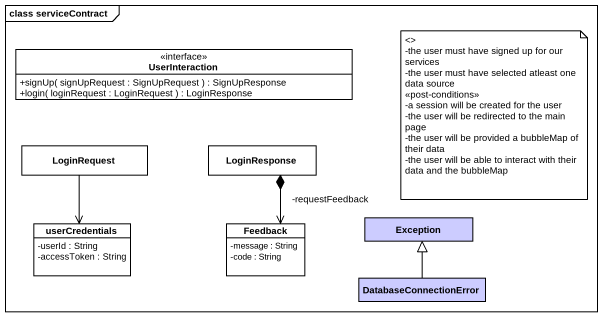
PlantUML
@startuml
mainframe class serviceContract
hide circle
hide empty members
skinparam classAttributeIconSize 0
interface UserInteraction {
  +signUp( signUpRequest : SignUpRequest ) : SignUpResponse
  +login( loginRequest : LoginRequest ) : LoginResponse
}
class LoginRequest
class LoginResponse
class userCredentials {
  -userId : String
  -accessToken : String
}
class Feedback {
  -message : String
  -code : String
}
class "Exception" as Exception_ #CCCCFF
class DatabaseConnectionError #CCCCFF
LoginRequest --> userCredentials
LoginResponse *--> "-requestFeedback" Feedback
DatabaseConnectionError -up-|> Exception_
note as N1
  <>
  -the user must have signed up for our services
  -the user must have selected atleast one data source
  <<post-conditions>>
  -a session will be created for the user
  -the user will be redirected to the main page
  -the user will be provided a bubbleMap of their data
  -the user will be able to interact with their data and the bubbleMap
end note
@enduml
